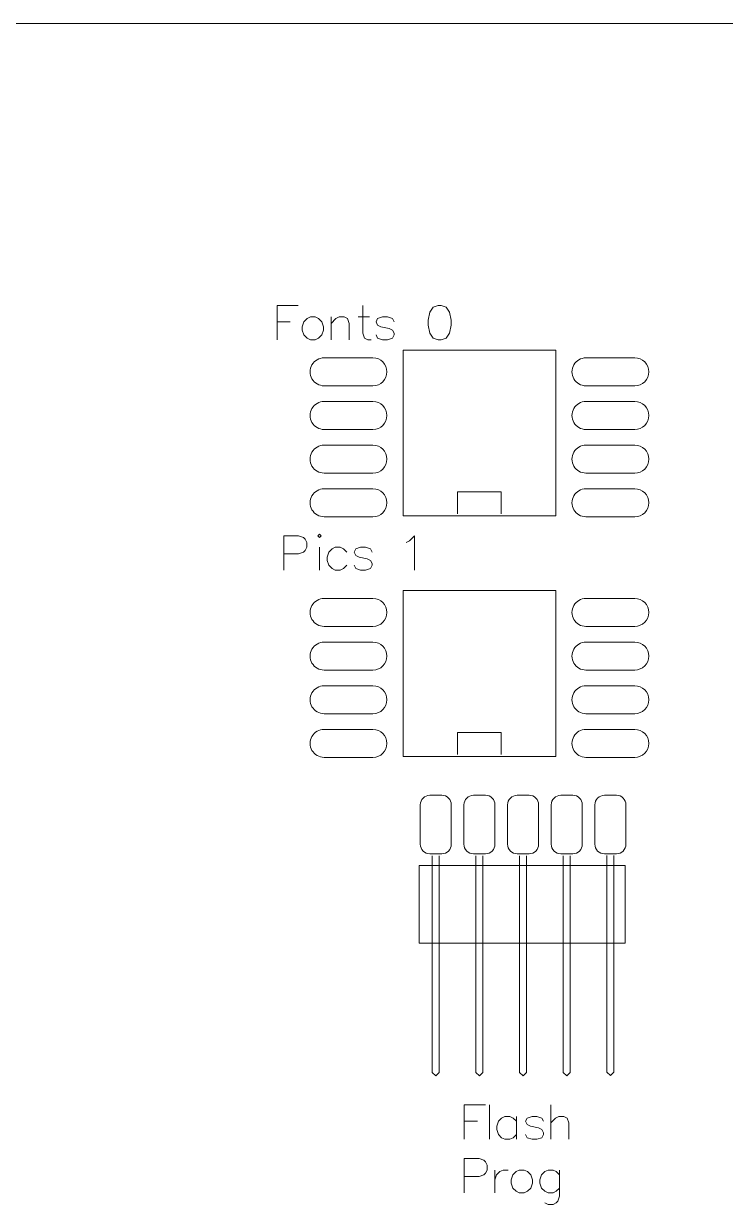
# Model space of a CAD drawing. Header units: millimetres. Extents: x -105 to 95, y -39 to 71.
# Drawn here: x 5.2 to 25.62, y 36.17 to 70.52 of the extents above; entities that cross this region are included whole.
import ezdxf

# ---------------------------------------------------------------- set-up
doc = ezdxf.new("R2010")
doc.units = ezdxf.units.MM
doc.header["$MEASUREMENT"] = 0
for name, color, linetype in [('KeepOutLayer', 7, 'Continuous'), ('MultiLayer', 7, 'Continuous'), ('TopOverlay', 7, 'Continuous')]:
    doc.layers.add(name, color=color, linetype=linetype)

msp = doc.modelspace()

# ---------------------------------------------------------------- linework, layer by layer
at = {"layer": 'KeepOutLayer', "lineweight": 9}
msp.add_open_spline([(-104.7259, 70.5203), (-104.7259, 70.5203), (95.2741, 70.5203), (95.2741, 70.5203)], degree=3, dxfattribs=at)
at = {"layer": 'MultiLayer', "lineweight": 9}
for points in [[(16.2416, 56.1993), (16.2416, 56.1993), (16.2416, 61.0253), (16.2416, 61.0253)], [(16.2416, 61.0253), (16.2416, 61.0253), (20.6866, 61.0253), (20.6866, 61.0253)], [(20.6866, 56.1993), (20.6866, 56.1993), (20.6866, 61.0253), (20.6866, 61.0253)], [(13.9429, 60.7967), (13.9429, 60.7967), (15.3653, 60.7967), (15.3653, 60.7967)], [(21.5629, 60.7967), (21.5629, 60.7967), (22.9853, 60.7967), (22.9853, 60.7967)], [(13.9429, 59.9839), (13.9429, 59.9839), (15.3653, 59.9839), (15.3653, 59.9839)], [(21.5629, 59.9839), (21.5629, 59.9839), (22.9853, 59.9839), (22.9853, 59.9839)], [(13.9429, 59.5267), (13.9429, 59.5267), (15.3653, 59.5267), (15.3653, 59.5267)], [(21.5629, 59.5267), (21.5629, 59.5267), (22.9853, 59.5267), (22.9853, 59.5267)], [(13.9429, 58.7139), (13.9429, 58.7139), (15.3653, 58.7139), (15.3653, 58.7139)], [(21.5629, 58.7139), (21.5629, 58.7139), (22.9853, 58.7139), (22.9853, 58.7139)], [(13.9429, 58.2567), (13.9429, 58.2567), (15.3653, 58.2567), (15.3653, 58.2567)], [(21.5629, 58.2567), (21.5629, 58.2567), (22.9853, 58.2567), (22.9853, 58.2567)], [(13.9429, 57.4439), (13.9429, 57.4439), (15.3653, 57.4439), (15.3653, 57.4439)], [(21.5629, 57.4439), (21.5629, 57.4439), (22.9853, 57.4439), (22.9853, 57.4439)], [(13.9429, 56.9867), (13.9429, 56.9867), (15.3653, 56.9867), (15.3653, 56.9867)], [(17.8291, 56.2628), (17.8291, 56.2628), (17.8291, 56.8978), (17.8291, 56.8978)], [(17.8291, 56.8978), (17.8291, 56.8978), (19.0991, 56.8978), (19.0991, 56.8978)], [(19.0991, 56.2628), (19.0991, 56.2628), (19.0991, 56.8978), (19.0991, 56.8978)], [(21.5629, 56.9867), (21.5629, 56.9867), (22.9853, 56.9867), (22.9853, 56.9867)], [(13.9429, 56.1739), (13.9429, 56.1739), (15.3653, 56.1739), (15.3653, 56.1739)], [(16.2416, 56.1993), (16.2416, 56.1993), (20.6866, 56.1993), (20.6866, 56.1993)], [(21.5629, 56.1739), (21.5629, 56.1739), (22.9853, 56.1739), (22.9853, 56.1739)], [(16.2416, 54.0253), (16.2416, 54.0253), (20.6866, 54.0253), (20.6866, 54.0253)], [(16.2416, 49.1993), (16.2416, 49.1993), (16.2416, 54.0253), (16.2416, 54.0253)], [(20.6866, 49.1993), (20.6866, 49.1993), (20.6866, 54.0253), (20.6866, 54.0253)], [(13.9429, 53.7967), (13.9429, 53.7967), (15.3653, 53.7967), (15.3653, 53.7967)], [(21.5629, 53.7967), (21.5629, 53.7967), (22.9853, 53.7967), (22.9853, 53.7967)], [(13.9429, 52.9839), (13.9429, 52.9839), (15.3653, 52.9839), (15.3653, 52.9839)], [(21.5629, 52.9839), (21.5629, 52.9839), (22.9853, 52.9839), (22.9853, 52.9839)], [(13.9429, 52.5267), (13.9429, 52.5267), (15.3653, 52.5267), (15.3653, 52.5267)], [(21.5629, 52.5267), (21.5629, 52.5267), (22.9853, 52.5267), (22.9853, 52.5267)], [(13.9429, 51.7139), (13.9429, 51.7139), (15.3653, 51.7139), (15.3653, 51.7139)], [(21.5629, 51.7139), (21.5629, 51.7139), (22.9853, 51.7139), (22.9853, 51.7139)], [(13.9429, 51.2567), (13.9429, 51.2567), (15.3653, 51.2567), (15.3653, 51.2567)], [(21.5629, 51.2567), (21.5629, 51.2567), (22.9853, 51.2567), (22.9853, 51.2567)], [(13.9429, 50.4439), (13.9429, 50.4439), (15.3653, 50.4439), (15.3653, 50.4439)], [(21.5629, 50.4439), (21.5629, 50.4439), (22.9853, 50.4439), (22.9853, 50.4439)], [(13.9429, 49.9867), (13.9429, 49.9867), (15.3653, 49.9867), (15.3653, 49.9867)], [(17.8291, 49.8978), (17.8291, 49.8978), (19.0991, 49.8978), (19.0991, 49.8978)], [(17.8291, 49.2628), (17.8291, 49.2628), (17.8291, 49.8978), (17.8291, 49.8978)], [(19.0991, 49.2628), (19.0991, 49.2628), (19.0991, 49.8978), (19.0991, 49.8978)], [(21.5629, 49.9867), (21.5629, 49.9867), (22.9853, 49.9867), (22.9853, 49.9867)], [(13.9429, 49.1739), (13.9429, 49.1739), (15.3653, 49.1739), (15.3653, 49.1739)], [(16.2416, 49.1993), (16.2416, 49.1993), (20.6866, 49.1993), (20.6866, 49.1993)], [(21.5629, 49.1739), (21.5629, 49.1739), (22.9853, 49.1739), (22.9853, 49.1739)], [(17.0191, 48.0719), (16.8663, 48.0719), (16.7425, 47.9481), (16.7425, 47.7953)], [(16.7425, 47.7953), (16.7425, 47.7953), (16.7425, 46.6453), (16.7425, 46.6453)], [(17.3691, 48.0719), (17.3691, 48.0719), (17.0191, 48.0719), (17.0191, 48.0719)], [(17.6457, 46.6453), (17.6457, 46.6453), (17.6457, 47.7953), (17.6457, 47.7953)], [(18.2891, 48.0719), (18.1363, 48.0719), (18.0125, 47.9481), (18.0125, 47.7953)], [(18.0125, 47.7953), (18.0125, 47.7953), (18.0125, 46.6453), (18.0125, 46.6453)], [(18.6391, 48.0719), (18.6391, 48.0719), (18.2891, 48.0719), (18.2891, 48.0719)], [(18.9157, 46.6453), (18.9157, 46.6453), (18.9157, 47.7953), (18.9157, 47.7953)], [(19.5591, 48.0719), (19.4063, 48.0719), (19.2825, 47.9481), (19.2825, 47.7953)], [(19.2825, 47.7953), (19.2825, 47.7953), (19.2825, 46.6453), (19.2825, 46.6453)], [(19.9091, 48.0719), (19.9091, 48.0719), (19.5591, 48.0719), (19.5591, 48.0719)], [(20.1857, 46.6453), (20.1857, 46.6453), (20.1857, 47.7953), (20.1857, 47.7953)], [(20.8291, 48.0719), (20.6763, 48.0719), (20.5525, 47.9481), (20.5525, 47.7953)], [(20.5525, 47.7953), (20.5525, 47.7953), (20.5525, 46.6453), (20.5525, 46.6453)], [(21.1791, 48.0719), (21.1791, 48.0719), (20.8291, 48.0719), (20.8291, 48.0719)], [(21.4557, 46.6453), (21.4557, 46.6453), (21.4557, 47.7953), (21.4557, 47.7953)], [(22.0991, 48.0719), (21.9463, 48.0719), (21.8225, 47.9481), (21.8225, 47.7953)], [(21.8225, 47.7953), (21.8225, 47.7953), (21.8225, 46.6453), (21.8225, 46.6453)], [(22.4491, 48.0719), (22.4491, 48.0719), (22.0991, 48.0719), (22.0991, 48.0719)], [(22.7257, 46.6453), (22.7257, 46.6453), (22.7257, 47.7953), (22.7257, 47.7953)], [(17.0191, 46.3687), (17.0191, 46.3687), (17.3691, 46.3687), (17.3691, 46.3687)], [(17.0925, 40.0559), (17.0925, 40.0559), (17.0925, 46.3059), (17.0925, 46.3059)], [(17.2925, 40.1559), (17.2925, 40.1559), (17.2925, 46.3059), (17.2925, 46.3059)], [(18.2891, 46.3687), (18.2891, 46.3687), (18.6391, 46.3687), (18.6391, 46.3687)], [(18.3625, 40.0559), (18.3625, 40.0559), (18.3625, 46.3059), (18.3625, 46.3059)], [(18.5625, 40.1559), (18.5625, 40.1559), (18.5625, 46.3059), (18.5625, 46.3059)], [(19.5591, 46.3687), (19.5591, 46.3687), (19.9091, 46.3687), (19.9091, 46.3687)], [(19.6325, 40.0559), (19.6325, 40.0559), (19.6325, 46.3059), (19.6325, 46.3059)], [(19.8325, 40.1559), (19.8325, 40.1559), (19.8325, 46.3059), (19.8325, 46.3059)], [(20.8291, 46.3687), (20.8291, 46.3687), (21.1791, 46.3687), (21.1791, 46.3687)], [(20.9025, 40.0559), (20.9025, 40.0559), (20.9025, 46.3059), (20.9025, 46.3059)], [(21.1025, 40.1559), (21.1025, 40.1559), (21.1025, 46.3059), (21.1025, 46.3059)], [(22.0991, 46.3687), (22.0991, 46.3687), (22.4491, 46.3687), (22.4491, 46.3687)], [(22.1741, 40.0703), (22.1741, 40.0703), (22.1741, 46.3203), (22.1741, 46.3203)], [(22.3741, 40.1703), (22.3741, 40.1703), (22.3741, 46.3203), (22.3741, 46.3203)], [(16.7115, 43.7659), (16.7115, 43.7659), (16.7115, 46.0265), (16.7115, 46.0265)], [(16.7115, 46.0265), (16.7115, 46.0265), (22.7059, 46.0265), (22.7059, 46.0265)], [(22.7059, 43.7659), (22.7059, 43.7659), (22.7059, 46.0265), (22.7059, 46.0265)], [(16.7115, 43.7659), (16.7115, 43.7659), (22.7059, 43.7659), (22.7059, 43.7659)], [(17.0925, 40.0059), (17.0925, 40.0059), (17.0925, 40.0559), (17.0925, 40.0559)], [(17.0925, 40.0059), (17.0925, 40.0059), (17.1925, 39.9059), (17.1925, 39.9059)], [(17.1925, 39.9059), (17.1925, 39.9059), (17.2925, 40.0059), (17.2925, 40.0059)], [(17.2925, 40.0059), (17.2925, 40.0059), (17.2925, 40.1559), (17.2925, 40.1559)], [(18.3625, 40.0059), (18.3625, 40.0059), (18.3625, 40.0559), (18.3625, 40.0559)], [(18.3625, 40.0059), (18.3625, 40.0059), (18.4625, 39.9059), (18.4625, 39.9059)], [(18.4625, 39.9059), (18.4625, 39.9059), (18.5625, 40.0059), (18.5625, 40.0059)], [(18.5625, 40.0059), (18.5625, 40.0059), (18.5625, 40.1559), (18.5625, 40.1559)], [(19.6325, 40.0059), (19.6325, 40.0059), (19.6325, 40.0559), (19.6325, 40.0559)], [(19.6325, 40.0059), (19.6325, 40.0059), (19.7325, 39.9059), (19.7325, 39.9059)], [(19.7325, 39.9059), (19.7325, 39.9059), (19.8325, 40.0059), (19.8325, 40.0059)], [(19.8325, 40.0059), (19.8325, 40.0059), (19.8325, 40.1559), (19.8325, 40.1559)], [(20.9025, 40.0059), (20.9025, 40.0059), (20.9025, 40.0559), (20.9025, 40.0559)], [(20.9025, 40.0059), (20.9025, 40.0059), (21.0025, 39.9059), (21.0025, 39.9059)], [(21.0025, 39.9059), (21.0025, 39.9059), (21.1025, 40.0059), (21.1025, 40.0059)], [(21.1025, 40.0059), (21.1025, 40.0059), (21.1025, 40.1559), (21.1025, 40.1559)], [(22.1741, 40.0203), (22.1741, 40.0203), (22.1741, 40.0703), (22.1741, 40.0703)], [(22.1741, 40.0203), (22.1741, 40.0203), (22.2741, 39.9203), (22.2741, 39.9203)], [(22.2741, 39.9203), (22.2741, 39.9203), (22.3741, 40.0203), (22.3741, 40.0203)], [(22.3741, 40.0203), (22.3741, 40.0203), (22.3741, 40.1703), (22.3741, 40.1703)]]:
    msp.add_open_spline(points, degree=3, dxfattribs=at)
for points, knots in [([(13.9429, 60.7967), (13.7977, 60.7967), (13.6635, 60.7193), (13.5909, 60.5935), (13.5909, 60.5935), (13.5183, 60.4678), (13.5183, 60.3129), (13.5909, 60.1871), (13.5909, 60.1871), (13.6635, 60.0614), (13.7977, 59.9839), (13.9429, 59.9839)], [0, 0, 0, 0, 0.25, 0.25, 0.25, 0.25, 0.5, 0.5, 0.5, 0.5, 1, 1, 1, 1]), ([(15.3653, 59.9839), (15.5897, 59.9839), (15.7717, 60.1659), (15.7717, 60.3903), (15.7717, 60.3903), (15.7717, 60.6148), (15.5897, 60.7967), (15.3653, 60.7967)], [0, 0, 0, 0, 0.3333333, 0.3333333, 0.3333333, 0.3333333, 1, 1, 1, 1]), ([(21.5629, 60.7967), (21.4177, 60.7967), (21.2835, 60.7193), (21.2109, 60.5935), (21.2109, 60.5935), (21.1383, 60.4678), (21.1383, 60.3129), (21.2109, 60.1871), (21.2109, 60.1871), (21.2835, 60.0614), (21.4177, 59.9839), (21.5629, 59.9839)], [0, 0, 0, 0, 0.25, 0.25, 0.25, 0.25, 0.5, 0.5, 0.5, 0.5, 1, 1, 1, 1]), ([(22.9853, 59.9839), (23.2097, 59.9839), (23.3917, 60.1659), (23.3917, 60.3903), (23.3917, 60.3903), (23.3917, 60.6148), (23.2097, 60.7967), (22.9853, 60.7967)], [0, 0, 0, 0, 0.3333333, 0.3333333, 0.3333333, 0.3333333, 1, 1, 1, 1]), ([(13.9429, 59.5267), (13.7977, 59.5267), (13.6635, 59.4493), (13.5909, 59.3235), (13.5909, 59.3235), (13.5183, 59.1978), (13.5183, 59.0429), (13.5909, 58.9171), (13.5909, 58.9171), (13.6635, 58.7914), (13.7977, 58.7139), (13.9429, 58.7139)], [0, 0, 0, 0, 0.25, 0.25, 0.25, 0.25, 0.5, 0.5, 0.5, 0.5, 1, 1, 1, 1]), ([(15.3653, 58.7139), (15.5897, 58.7139), (15.7717, 58.8959), (15.7717, 59.1203), (15.7717, 59.1203), (15.7717, 59.3448), (15.5897, 59.5267), (15.3653, 59.5267)], [0, 0, 0, 0, 0.3333333, 0.3333333, 0.3333333, 0.3333333, 1, 1, 1, 1]), ([(21.5629, 59.5267), (21.4177, 59.5267), (21.2835, 59.4493), (21.2109, 59.3235), (21.2109, 59.3235), (21.1383, 59.1978), (21.1383, 59.0429), (21.2109, 58.9171), (21.2109, 58.9171), (21.2835, 58.7914), (21.4177, 58.7139), (21.5629, 58.7139)], [0, 0, 0, 0, 0.25, 0.25, 0.25, 0.25, 0.5, 0.5, 0.5, 0.5, 1, 1, 1, 1]), ([(22.9853, 58.7139), (23.2097, 58.7139), (23.3917, 58.8959), (23.3917, 59.1203), (23.3917, 59.1203), (23.3917, 59.3448), (23.2097, 59.5267), (22.9853, 59.5267)], [0, 0, 0, 0, 0.3333333, 0.3333333, 0.3333333, 0.3333333, 1, 1, 1, 1]), ([(13.9429, 58.2567), (13.7977, 58.2567), (13.6635, 58.1793), (13.5909, 58.0535), (13.5909, 58.0535), (13.5183, 57.9278), (13.5183, 57.7729), (13.5909, 57.6471), (13.5909, 57.6471), (13.6635, 57.5214), (13.7977, 57.4439), (13.9429, 57.4439)], [0, 0, 0, 0, 0.25, 0.25, 0.25, 0.25, 0.5, 0.5, 0.5, 0.5, 1, 1, 1, 1]), ([(15.3653, 57.4439), (15.5897, 57.4439), (15.7717, 57.6259), (15.7717, 57.8503), (15.7717, 57.8503), (15.7717, 58.0748), (15.5897, 58.2567), (15.3653, 58.2567)], [0, 0, 0, 0, 0.3333333, 0.3333333, 0.3333333, 0.3333333, 1, 1, 1, 1]), ([(21.5629, 58.2567), (21.4177, 58.2567), (21.2835, 58.1793), (21.2109, 58.0535), (21.2109, 58.0535), (21.1383, 57.9278), (21.1383, 57.7729), (21.2109, 57.6471), (21.2109, 57.6471), (21.2835, 57.5214), (21.4177, 57.4439), (21.5629, 57.4439)], [0, 0, 0, 0, 0.25, 0.25, 0.25, 0.25, 0.5, 0.5, 0.5, 0.5, 1, 1, 1, 1]), ([(22.9853, 57.4439), (23.2097, 57.4439), (23.3917, 57.6259), (23.3917, 57.8503), (23.3917, 57.8503), (23.3917, 58.0748), (23.2097, 58.2567), (22.9853, 58.2567)], [0, 0, 0, 0, 0.3333333, 0.3333333, 0.3333333, 0.3333333, 1, 1, 1, 1]), ([(13.9429, 56.9867), (13.7977, 56.9867), (13.6635, 56.9093), (13.5909, 56.7835), (13.5909, 56.7835), (13.5183, 56.6578), (13.5183, 56.5029), (13.5909, 56.3771), (13.5909, 56.3771), (13.6635, 56.2514), (13.7977, 56.1739), (13.9429, 56.1739)], [0, 0, 0, 0, 0.25, 0.25, 0.25, 0.25, 0.5, 0.5, 0.5, 0.5, 1, 1, 1, 1]), ([(15.3653, 56.1739), (15.5897, 56.1739), (15.7717, 56.3559), (15.7717, 56.5803), (15.7717, 56.5803), (15.7717, 56.8048), (15.5897, 56.9867), (15.3653, 56.9867)], [0, 0, 0, 0, 0.3333333, 0.3333333, 0.3333333, 0.3333333, 1, 1, 1, 1]), ([(21.5629, 56.9867), (21.4177, 56.9867), (21.2835, 56.9093), (21.2109, 56.7835), (21.2109, 56.7835), (21.1383, 56.6578), (21.1383, 56.5029), (21.2109, 56.3771), (21.2109, 56.3771), (21.2835, 56.2514), (21.4177, 56.1739), (21.5629, 56.1739)], [0, 0, 0, 0, 0.25, 0.25, 0.25, 0.25, 0.5, 0.5, 0.5, 0.5, 1, 1, 1, 1]), ([(22.9853, 56.1739), (23.2097, 56.1739), (23.3917, 56.3559), (23.3917, 56.5803), (23.3917, 56.5803), (23.3917, 56.8048), (23.2097, 56.9867), (22.9853, 56.9867)], [0, 0, 0, 0, 0.3333333, 0.3333333, 0.3333333, 0.3333333, 1, 1, 1, 1]), ([(13.9429, 53.7967), (13.7977, 53.7967), (13.6635, 53.7192), (13.5909, 53.5935), (13.5909, 53.5935), (13.5183, 53.4677), (13.5183, 53.3128), (13.5909, 53.1871), (13.5909, 53.1871), (13.6635, 53.0613), (13.7977, 52.9839), (13.9429, 52.9839)], [0, 0, 0, 0, 0.25, 0.25, 0.25, 0.25, 0.5, 0.5, 0.5, 0.5, 1, 1, 1, 1]), ([(15.3653, 52.9839), (15.5897, 52.9839), (15.7717, 53.1658), (15.7717, 53.3903), (15.7717, 53.3903), (15.7717, 53.6147), (15.5897, 53.7967), (15.3653, 53.7967)], [0, 0, 0, 0, 0.3333333, 0.3333333, 0.3333333, 0.3333333, 1, 1, 1, 1]), ([(21.5629, 53.7967), (21.4177, 53.7967), (21.2835, 53.7192), (21.2109, 53.5935), (21.2109, 53.5935), (21.1383, 53.4677), (21.1383, 53.3128), (21.2109, 53.1871), (21.2109, 53.1871), (21.2835, 53.0613), (21.4177, 52.9839), (21.5629, 52.9839)], [0, 0, 0, 0, 0.25, 0.25, 0.25, 0.25, 0.5, 0.5, 0.5, 0.5, 1, 1, 1, 1]), ([(22.9853, 52.9839), (23.2097, 52.9839), (23.3917, 53.1658), (23.3917, 53.3903), (23.3917, 53.3903), (23.3917, 53.6147), (23.2097, 53.7967), (22.9853, 53.7967)], [0, 0, 0, 0, 0.3333333, 0.3333333, 0.3333333, 0.3333333, 1, 1, 1, 1]), ([(13.9429, 52.5267), (13.7977, 52.5267), (13.6635, 52.4492), (13.5909, 52.3235), (13.5909, 52.3235), (13.5183, 52.1977), (13.5183, 52.0428), (13.5909, 51.9171), (13.5909, 51.9171), (13.6635, 51.7913), (13.7977, 51.7139), (13.9429, 51.7139)], [0, 0, 0, 0, 0.25, 0.25, 0.25, 0.25, 0.5, 0.5, 0.5, 0.5, 1, 1, 1, 1]), ([(15.3653, 51.7139), (15.5897, 51.7139), (15.7717, 51.8958), (15.7717, 52.1203), (15.7717, 52.1203), (15.7717, 52.3447), (15.5897, 52.5267), (15.3653, 52.5267)], [0, 0, 0, 0, 0.3333333, 0.3333333, 0.3333333, 0.3333333, 1, 1, 1, 1]), ([(21.5629, 52.5267), (21.4177, 52.5267), (21.2835, 52.4492), (21.2109, 52.3235), (21.2109, 52.3235), (21.1383, 52.1977), (21.1383, 52.0428), (21.2109, 51.9171), (21.2109, 51.9171), (21.2835, 51.7913), (21.4177, 51.7139), (21.5629, 51.7139)], [0, 0, 0, 0, 0.25, 0.25, 0.25, 0.25, 0.5, 0.5, 0.5, 0.5, 1, 1, 1, 1]), ([(22.9853, 51.7139), (23.2097, 51.7139), (23.3917, 51.8958), (23.3917, 52.1203), (23.3917, 52.1203), (23.3917, 52.3447), (23.2097, 52.5267), (22.9853, 52.5267)], [0, 0, 0, 0, 0.3333333, 0.3333333, 0.3333333, 0.3333333, 1, 1, 1, 1]), ([(13.9429, 51.2567), (13.7977, 51.2567), (13.6635, 51.1792), (13.5909, 51.0535), (13.5909, 51.0535), (13.5183, 50.9277), (13.5183, 50.7728), (13.5909, 50.6471), (13.5909, 50.6471), (13.6635, 50.5213), (13.7977, 50.4439), (13.9429, 50.4439)], [0, 0, 0, 0, 0.25, 0.25, 0.25, 0.25, 0.5, 0.5, 0.5, 0.5, 1, 1, 1, 1]), ([(15.3653, 50.4439), (15.5897, 50.4439), (15.7717, 50.6258), (15.7717, 50.8503), (15.7717, 50.8503), (15.7717, 51.0747), (15.5897, 51.2567), (15.3653, 51.2567)], [0, 0, 0, 0, 0.3333333, 0.3333333, 0.3333333, 0.3333333, 1, 1, 1, 1]), ([(21.5629, 51.2567), (21.4177, 51.2567), (21.2835, 51.1792), (21.2109, 51.0535), (21.2109, 51.0535), (21.1383, 50.9277), (21.1383, 50.7728), (21.2109, 50.6471), (21.2109, 50.6471), (21.2835, 50.5213), (21.4177, 50.4439), (21.5629, 50.4439)], [0, 0, 0, 0, 0.25, 0.25, 0.25, 0.25, 0.5, 0.5, 0.5, 0.5, 1, 1, 1, 1]), ([(22.9853, 50.4439), (23.2097, 50.4439), (23.3917, 50.6258), (23.3917, 50.8503), (23.3917, 50.8503), (23.3917, 51.0747), (23.2097, 51.2567), (22.9853, 51.2567)], [0, 0, 0, 0, 0.3333333, 0.3333333, 0.3333333, 0.3333333, 1, 1, 1, 1]), ([(13.9429, 49.9867), (13.7977, 49.9867), (13.6635, 49.9092), (13.5909, 49.7835), (13.5909, 49.7835), (13.5183, 49.6577), (13.5183, 49.5028), (13.5909, 49.3771), (13.5909, 49.3771), (13.6635, 49.2513), (13.7977, 49.1739), (13.9429, 49.1739)], [0, 0, 0, 0, 0.25, 0.25, 0.25, 0.25, 0.5, 0.5, 0.5, 0.5, 1, 1, 1, 1]), ([(15.3653, 49.1739), (15.5897, 49.1739), (15.7717, 49.3558), (15.7717, 49.5803), (15.7717, 49.5803), (15.7717, 49.8047), (15.5897, 49.9867), (15.3653, 49.9867)], [0, 0, 0, 0, 0.3333333, 0.3333333, 0.3333333, 0.3333333, 1, 1, 1, 1]), ([(21.5629, 49.9867), (21.4177, 49.9867), (21.2835, 49.9092), (21.2109, 49.7835), (21.2109, 49.7835), (21.1383, 49.6577), (21.1383, 49.5028), (21.2109, 49.3771), (21.2109, 49.3771), (21.2835, 49.2513), (21.4177, 49.1739), (21.5629, 49.1739)], [0, 0, 0, 0, 0.25, 0.25, 0.25, 0.25, 0.5, 0.5, 0.5, 0.5, 1, 1, 1, 1]), ([(22.9853, 49.1739), (23.2097, 49.1739), (23.3917, 49.3558), (23.3917, 49.5803), (23.3917, 49.5803), (23.3917, 49.8047), (23.2097, 49.9867), (22.9853, 49.9867)], [0, 0, 0, 0, 0.3333333, 0.3333333, 0.3333333, 0.3333333, 1, 1, 1, 1]), ([(17.6457, 47.7953), (17.6457, 47.8687), (17.6166, 47.939), (17.5647, 47.9909), (17.5647, 47.9909), (17.5128, 48.0428), (17.4425, 48.0719), (17.3691, 48.0719)], [0, 0, 0, 0, 0.3333333, 0.3333333, 0.3333333, 0.3333333, 1, 1, 1, 1]), ([(18.9157, 47.7953), (18.9157, 47.8687), (18.8866, 47.939), (18.8347, 47.9909), (18.8347, 47.9909), (18.7828, 48.0428), (18.7125, 48.0719), (18.6391, 48.0719)], [0, 0, 0, 0, 0.3333333, 0.3333333, 0.3333333, 0.3333333, 1, 1, 1, 1]), ([(20.1857, 47.7953), (20.1857, 47.8687), (20.1566, 47.939), (20.1047, 47.9909), (20.1047, 47.9909), (20.0528, 48.0428), (19.9825, 48.0719), (19.9091, 48.0719)], [0, 0, 0, 0, 0.3333333, 0.3333333, 0.3333333, 0.3333333, 1, 1, 1, 1]), ([(21.4557, 47.7953), (21.4557, 47.8687), (21.4266, 47.939), (21.3747, 47.9909), (21.3747, 47.9909), (21.3228, 48.0428), (21.2525, 48.0719), (21.1791, 48.0719)], [0, 0, 0, 0, 0.3333333, 0.3333333, 0.3333333, 0.3333333, 1, 1, 1, 1]), ([(22.7257, 47.7953), (22.7257, 47.8687), (22.6966, 47.939), (22.6447, 47.9909), (22.6447, 47.9909), (22.5928, 48.0428), (22.5225, 48.0719), (22.4491, 48.0719)], [0, 0, 0, 0, 0.3333333, 0.3333333, 0.3333333, 0.3333333, 1, 1, 1, 1]), ([(16.7425, 46.6453), (16.7425, 46.572), (16.7716, 46.5016), (16.8235, 46.4497), (16.8235, 46.4497), (16.8754, 46.3979), (16.9457, 46.3687), (17.0191, 46.3687)], [0, 0, 0, 0, 0.3333333, 0.3333333, 0.3333333, 0.3333333, 1, 1, 1, 1]), ([(17.3691, 46.3687), (17.4425, 46.3687), (17.5128, 46.3979), (17.5647, 46.4497), (17.5647, 46.4497), (17.6166, 46.5016), (17.6457, 46.572), (17.6457, 46.6453)], [0, 0, 0, 0, 0.3333333, 0.3333333, 0.3333333, 0.3333333, 1, 1, 1, 1]), ([(18.0125, 46.6453), (18.0125, 46.572), (18.0416, 46.5016), (18.0935, 46.4497), (18.0935, 46.4497), (18.1454, 46.3979), (18.2157, 46.3687), (18.2891, 46.3687)], [0, 0, 0, 0, 0.3333333, 0.3333333, 0.3333333, 0.3333333, 1, 1, 1, 1]), ([(18.6391, 46.3687), (18.7125, 46.3687), (18.7828, 46.3979), (18.8347, 46.4497), (18.8347, 46.4497), (18.8866, 46.5016), (18.9157, 46.572), (18.9157, 46.6453)], [0, 0, 0, 0, 0.3333333, 0.3333333, 0.3333333, 0.3333333, 1, 1, 1, 1]), ([(19.2825, 46.6453), (19.2825, 46.572), (19.3116, 46.5016), (19.3635, 46.4497), (19.3635, 46.4497), (19.4154, 46.3979), (19.4857, 46.3687), (19.5591, 46.3687)], [0, 0, 0, 0, 0.3333333, 0.3333333, 0.3333333, 0.3333333, 1, 1, 1, 1]), ([(19.9091, 46.3687), (19.9825, 46.3687), (20.0528, 46.3979), (20.1047, 46.4497), (20.1047, 46.4497), (20.1566, 46.5016), (20.1857, 46.572), (20.1857, 46.6453)], [0, 0, 0, 0, 0.3333333, 0.3333333, 0.3333333, 0.3333333, 1, 1, 1, 1]), ([(20.5525, 46.6453), (20.5525, 46.572), (20.5816, 46.5016), (20.6335, 46.4497), (20.6335, 46.4497), (20.6854, 46.3979), (20.7557, 46.3687), (20.8291, 46.3687)], [0, 0, 0, 0, 0.3333333, 0.3333333, 0.3333333, 0.3333333, 1, 1, 1, 1]), ([(21.1791, 46.3687), (21.2525, 46.3687), (21.3228, 46.3979), (21.3747, 46.4497), (21.3747, 46.4497), (21.4266, 46.5016), (21.4557, 46.572), (21.4557, 46.6453)], [0, 0, 0, 0, 0.3333333, 0.3333333, 0.3333333, 0.3333333, 1, 1, 1, 1]), ([(21.8225, 46.6453), (21.8225, 46.572), (21.8516, 46.5016), (21.9035, 46.4497), (21.9035, 46.4497), (21.9554, 46.3979), (22.0257, 46.3687), (22.0991, 46.3687)], [0, 0, 0, 0, 0.3333333, 0.3333333, 0.3333333, 0.3333333, 1, 1, 1, 1]), ([(22.4491, 46.3687), (22.5225, 46.3687), (22.5928, 46.3979), (22.6447, 46.4497), (22.6447, 46.4497), (22.6966, 46.5016), (22.7257, 46.572), (22.7257, 46.6453)], [0, 0, 0, 0, 0.3333333, 0.3333333, 0.3333333, 0.3333333, 1, 1, 1, 1])]:
    msp.add_open_spline(points, degree=3, knots=knots, dxfattribs=at)
at = {"layer": 'TopOverlay', "color": 6, "lineweight": 9}
for points in [[(12.5741, 62.3201), (12.5741, 62.3201), (12.5741, 61.3203), (12.5741, 61.3203)], [(12.5741, 62.3201), (12.5741, 62.3201), (13.193, 62.3201), (13.193, 62.3201)], [(15.0736, 62.3201), (15.0736, 62.3201), (15.0736, 61.5107), (15.0736, 61.5107)], [(17.116, 62.2725), (17.116, 62.2725), (17.0208, 62.1297), (17.0208, 62.1297)], [(17.2588, 62.3201), (17.2588, 62.3201), (17.116, 62.2725), (17.116, 62.2725)], [(17.354, 62.3201), (17.354, 62.3201), (17.2588, 62.3201), (17.2588, 62.3201)], [(17.4969, 62.2725), (17.4969, 62.2725), (17.354, 62.3201), (17.354, 62.3201)], [(17.5921, 62.1297), (17.5921, 62.1297), (17.4969, 62.2725), (17.4969, 62.2725)], [(12.5741, 61.844), (12.5741, 61.844), (12.955, 61.844), (12.955, 61.844)], [(13.3549, 61.844), (13.3549, 61.844), (13.3073, 61.7012), (13.3073, 61.7012)], [(13.4501, 61.9392), (13.4501, 61.9392), (13.3549, 61.844), (13.3549, 61.844)], [(13.5453, 61.9868), (13.5453, 61.9868), (13.4501, 61.9392), (13.4501, 61.9392)], [(13.6881, 61.9868), (13.6881, 61.9868), (13.5453, 61.9868), (13.5453, 61.9868)], [(13.7834, 61.9392), (13.7834, 61.9392), (13.6881, 61.9868), (13.6881, 61.9868)], [(13.8786, 61.844), (13.8786, 61.844), (13.7834, 61.9392), (13.7834, 61.9392)], [(13.9262, 61.7012), (13.9262, 61.7012), (13.8786, 61.844), (13.8786, 61.844)], [(14.1452, 61.9868), (14.1452, 61.9868), (14.1452, 61.3203), (14.1452, 61.3203)], [(14.1452, 61.7964), (14.1452, 61.7964), (14.288, 61.9392), (14.288, 61.9392)], [(14.288, 61.9392), (14.288, 61.9392), (14.3832, 61.9868), (14.3832, 61.9868)], [(14.3832, 61.9868), (14.3832, 61.9868), (14.5261, 61.9868), (14.5261, 61.9868)], [(14.5261, 61.9868), (14.5261, 61.9868), (14.6213, 61.9392), (14.6213, 61.9392)], [(14.6213, 61.9392), (14.6213, 61.9392), (14.6689, 61.7964), (14.6689, 61.7964)], [(14.9307, 61.9868), (14.9307, 61.9868), (15.264, 61.9868), (15.264, 61.9868)], [(15.502, 61.9392), (15.502, 61.9392), (15.4544, 61.844), (15.4544, 61.844)], [(15.4544, 61.844), (15.4544, 61.844), (15.502, 61.7488), (15.502, 61.7488)], [(15.6449, 61.9868), (15.6449, 61.9868), (15.502, 61.9392), (15.502, 61.9392)], [(15.7877, 61.9868), (15.7877, 61.9868), (15.6449, 61.9868), (15.6449, 61.9868)], [(15.9305, 61.9392), (15.9305, 61.9392), (15.7877, 61.9868), (15.7877, 61.9868)], [(15.9781, 61.844), (15.9781, 61.844), (15.9305, 61.9392), (15.9305, 61.9392)], [(17.0208, 62.1297), (17.0208, 62.1297), (16.9732, 61.8916), (16.9732, 61.8916)], [(16.9732, 61.8916), (16.9732, 61.8916), (16.9732, 61.7488), (16.9732, 61.7488)], [(17.6397, 61.8916), (17.6397, 61.8916), (17.5921, 62.1297), (17.5921, 62.1297)], [(17.6397, 61.7488), (17.6397, 61.7488), (17.6397, 61.8916), (17.6397, 61.8916)], [(13.3073, 61.7012), (13.3073, 61.7012), (13.3073, 61.606), (13.3073, 61.606)], [(13.3073, 61.606), (13.3073, 61.606), (13.3549, 61.4631), (13.3549, 61.4631)], [(13.8786, 61.4631), (13.8786, 61.4631), (13.9262, 61.606), (13.9262, 61.606)], [(13.9262, 61.606), (13.9262, 61.606), (13.9262, 61.7012), (13.9262, 61.7012)], [(14.6689, 61.7964), (14.6689, 61.7964), (14.6689, 61.3203), (14.6689, 61.3203)], [(15.0736, 61.5107), (15.0736, 61.5107), (15.1212, 61.3679), (15.1212, 61.3679)], [(15.502, 61.7488), (15.502, 61.7488), (15.5973, 61.7012), (15.5973, 61.7012)], [(15.5973, 61.7012), (15.5973, 61.7012), (15.8353, 61.6536), (15.8353, 61.6536)], [(15.8353, 61.6536), (15.8353, 61.6536), (15.9305, 61.606), (15.9305, 61.606)], [(15.9305, 61.606), (15.9305, 61.606), (15.9781, 61.5107), (15.9781, 61.5107)], [(15.9781, 61.5107), (15.9781, 61.5107), (15.9781, 61.4631), (15.9781, 61.4631)], [(16.9732, 61.7488), (16.9732, 61.7488), (17.0208, 61.5107), (17.0208, 61.5107)], [(17.0208, 61.5107), (17.0208, 61.5107), (17.116, 61.3679), (17.116, 61.3679)], [(17.4969, 61.3679), (17.4969, 61.3679), (17.5921, 61.5107), (17.5921, 61.5107)], [(17.5921, 61.5107), (17.5921, 61.5107), (17.6397, 61.7488), (17.6397, 61.7488)], [(13.3549, 61.4631), (13.3549, 61.4631), (13.4501, 61.3679), (13.4501, 61.3679)], [(13.4501, 61.3679), (13.4501, 61.3679), (13.5453, 61.3203), (13.5453, 61.3203)], [(13.5453, 61.3203), (13.5453, 61.3203), (13.6881, 61.3203), (13.6881, 61.3203)], [(13.6881, 61.3203), (13.6881, 61.3203), (13.7834, 61.3679), (13.7834, 61.3679)], [(13.7834, 61.3679), (13.7834, 61.3679), (13.8786, 61.4631), (13.8786, 61.4631)], [(15.1212, 61.3679), (15.1212, 61.3679), (15.2164, 61.3203), (15.2164, 61.3203)], [(15.2164, 61.3203), (15.2164, 61.3203), (15.3116, 61.3203), (15.3116, 61.3203)], [(15.502, 61.3679), (15.502, 61.3679), (15.4544, 61.4631), (15.4544, 61.4631)], [(15.6449, 61.3203), (15.6449, 61.3203), (15.502, 61.3679), (15.502, 61.3679)], [(15.7877, 61.3203), (15.7877, 61.3203), (15.6449, 61.3203), (15.6449, 61.3203)], [(15.9305, 61.3679), (15.9305, 61.3679), (15.7877, 61.3203), (15.7877, 61.3203)], [(15.9781, 61.4631), (15.9781, 61.4631), (15.9305, 61.3679), (15.9305, 61.3679)], [(17.116, 61.3679), (17.116, 61.3679), (17.2588, 61.3203), (17.2588, 61.3203)], [(17.2588, 61.3203), (17.2588, 61.3203), (17.354, 61.3203), (17.354, 61.3203)], [(17.354, 61.3203), (17.354, 61.3203), (17.4969, 61.3679), (17.4969, 61.3679)], [(13.8072, 55.6677), (13.8072, 55.6677), (13.7596, 55.6201), (13.7596, 55.6201)], [(13.8548, 55.6201), (13.8548, 55.6201), (13.8072, 55.6677), (13.8072, 55.6677)], [(13.2026, 55.6201), (13.2026, 55.6201), (12.7741, 55.6201), (12.7741, 55.6201)], [(12.7741, 55.6201), (12.7741, 55.6201), (12.7741, 54.6203), (12.7741, 54.6203)], [(13.3454, 55.5725), (13.3454, 55.5725), (13.2026, 55.6201), (13.2026, 55.6201)], [(13.393, 55.5249), (13.393, 55.5249), (13.3454, 55.5725), (13.3454, 55.5725)], [(13.4406, 55.4297), (13.4406, 55.4297), (13.393, 55.5249), (13.393, 55.5249)], [(13.4406, 55.2868), (13.4406, 55.2868), (13.4406, 55.4297), (13.4406, 55.4297)], [(13.7596, 55.6201), (13.7596, 55.6201), (13.8072, 55.5725), (13.8072, 55.5725)], [(13.8072, 55.5725), (13.8072, 55.5725), (13.8548, 55.6201), (13.8548, 55.6201)], [(16.3352, 55.4297), (16.3352, 55.4297), (16.4305, 55.4773), (16.4305, 55.4773)], [(16.4305, 55.4773), (16.4305, 55.4773), (16.5733, 55.6201), (16.5733, 55.6201)], [(16.5733, 55.6201), (16.5733, 55.6201), (16.5733, 54.6203), (16.5733, 54.6203)], [(12.7741, 55.0964), (12.7741, 55.0964), (13.2026, 55.0964), (13.2026, 55.0964)], [(13.2026, 55.0964), (13.2026, 55.0964), (13.3454, 55.144), (13.3454, 55.144)], [(13.3454, 55.144), (13.3454, 55.144), (13.393, 55.1916), (13.393, 55.1916)], [(13.393, 55.1916), (13.393, 55.1916), (13.4406, 55.2868), (13.4406, 55.2868)], [(13.8072, 55.2868), (13.8072, 55.2868), (13.8072, 54.6203), (13.8072, 54.6203)], [(14.0786, 55.144), (14.0786, 55.144), (14.031, 55.0012), (14.031, 55.0012)], [(14.031, 55.0012), (14.031, 55.0012), (14.031, 54.906), (14.031, 54.906)], [(14.1738, 55.2392), (14.1738, 55.2392), (14.0786, 55.144), (14.0786, 55.144)], [(14.269, 55.2868), (14.269, 55.2868), (14.1738, 55.2392), (14.1738, 55.2392)], [(14.4118, 55.2868), (14.4118, 55.2868), (14.269, 55.2868), (14.269, 55.2868)], [(14.5071, 55.2392), (14.5071, 55.2392), (14.4118, 55.2868), (14.4118, 55.2868)], [(14.6023, 55.144), (14.6023, 55.144), (14.5071, 55.2392), (14.5071, 55.2392)], [(14.8641, 55.2392), (14.8641, 55.2392), (14.8165, 55.144), (14.8165, 55.144)], [(14.8165, 55.144), (14.8165, 55.144), (14.8641, 55.0488), (14.8641, 55.0488)], [(15.007, 55.2868), (15.007, 55.2868), (14.8641, 55.2392), (14.8641, 55.2392)], [(14.8641, 55.0488), (14.8641, 55.0488), (14.9593, 55.0012), (14.9593, 55.0012)], [(14.9593, 55.0012), (14.9593, 55.0012), (15.1974, 54.9536), (15.1974, 54.9536)], [(15.1498, 55.2868), (15.1498, 55.2868), (15.007, 55.2868), (15.007, 55.2868)], [(15.2926, 55.2392), (15.2926, 55.2392), (15.1498, 55.2868), (15.1498, 55.2868)], [(15.3402, 55.144), (15.3402, 55.144), (15.2926, 55.2392), (15.2926, 55.2392)], [(14.031, 54.906), (14.031, 54.906), (14.0786, 54.7631), (14.0786, 54.7631)], [(14.0786, 54.7631), (14.0786, 54.7631), (14.1738, 54.6679), (14.1738, 54.6679)], [(14.1738, 54.6679), (14.1738, 54.6679), (14.269, 54.6203), (14.269, 54.6203)], [(14.269, 54.6203), (14.269, 54.6203), (14.4118, 54.6203), (14.4118, 54.6203)], [(14.4118, 54.6203), (14.4118, 54.6203), (14.5071, 54.6679), (14.5071, 54.6679)], [(14.5071, 54.6679), (14.5071, 54.6679), (14.6023, 54.7631), (14.6023, 54.7631)], [(14.8641, 54.6679), (14.8641, 54.6679), (14.8165, 54.7631), (14.8165, 54.7631)], [(15.007, 54.6203), (15.007, 54.6203), (14.8641, 54.6679), (14.8641, 54.6679)], [(15.1498, 54.6203), (15.1498, 54.6203), (15.007, 54.6203), (15.007, 54.6203)], [(15.2926, 54.6679), (15.2926, 54.6679), (15.1498, 54.6203), (15.1498, 54.6203)], [(15.1974, 54.9536), (15.1974, 54.9536), (15.2926, 54.906), (15.2926, 54.906)], [(15.2926, 54.906), (15.2926, 54.906), (15.3402, 54.8107), (15.3402, 54.8107)], [(15.3402, 54.7631), (15.3402, 54.7631), (15.2926, 54.6679), (15.2926, 54.6679)], [(15.3402, 54.8107), (15.3402, 54.8107), (15.3402, 54.7631), (15.3402, 54.7631)], [(18.0241, 39.0631), (18.0241, 39.0631), (18.0241, 38.0633), (18.0241, 38.0633)], [(18.0241, 39.0631), (18.0241, 39.0631), (18.643, 39.0631), (18.643, 39.0631)], [(18.7573, 39.0631), (18.7573, 39.0631), (18.7573, 38.0633), (18.7573, 38.0633)], [(20.5378, 39.0631), (20.5378, 39.0631), (20.5378, 38.0633), (20.5378, 38.0633)], [(18.0241, 38.587), (18.0241, 38.587), (18.405, 38.587), (18.405, 38.587)], [(19.0144, 38.587), (19.0144, 38.587), (18.9668, 38.4442), (18.9668, 38.4442)], [(19.1096, 38.6822), (19.1096, 38.6822), (19.0144, 38.587), (19.0144, 38.587)], [(19.2048, 38.7298), (19.2048, 38.7298), (19.1096, 38.6822), (19.1096, 38.6822)], [(19.3476, 38.7298), (19.3476, 38.7298), (19.2048, 38.7298), (19.2048, 38.7298)], [(19.4428, 38.6822), (19.4428, 38.6822), (19.3476, 38.7298), (19.3476, 38.7298)], [(19.5381, 38.587), (19.5381, 38.587), (19.4428, 38.6822), (19.4428, 38.6822)], [(19.5381, 38.7298), (19.5381, 38.7298), (19.5381, 38.0633), (19.5381, 38.0633)], [(19.8523, 38.6822), (19.8523, 38.6822), (19.8047, 38.587), (19.8047, 38.587)], [(19.8047, 38.587), (19.8047, 38.587), (19.8523, 38.4918), (19.8523, 38.4918)], [(19.9951, 38.7298), (19.9951, 38.7298), (19.8523, 38.6822), (19.8523, 38.6822)], [(19.8523, 38.4918), (19.8523, 38.4918), (19.9475, 38.4442), (19.9475, 38.4442)], [(20.1379, 38.7298), (20.1379, 38.7298), (19.9951, 38.7298), (19.9951, 38.7298)], [(20.2808, 38.6822), (20.2808, 38.6822), (20.1379, 38.7298), (20.1379, 38.7298)], [(20.3284, 38.587), (20.3284, 38.587), (20.2808, 38.6822), (20.2808, 38.6822)], [(20.5378, 38.5394), (20.5378, 38.5394), (20.6807, 38.6822), (20.6807, 38.6822)], [(20.6807, 38.6822), (20.6807, 38.6822), (20.7759, 38.7298), (20.7759, 38.7298)], [(20.7759, 38.7298), (20.7759, 38.7298), (20.9187, 38.7298), (20.9187, 38.7298)], [(20.9187, 38.7298), (20.9187, 38.7298), (21.0139, 38.6822), (21.0139, 38.6822)], [(21.0139, 38.6822), (21.0139, 38.6822), (21.0615, 38.5394), (21.0615, 38.5394)], [(21.0615, 38.5394), (21.0615, 38.5394), (21.0615, 38.0633), (21.0615, 38.0633)], [(18.9668, 38.4442), (18.9668, 38.4442), (18.9668, 38.349), (18.9668, 38.349)], [(18.9668, 38.349), (18.9668, 38.349), (19.0144, 38.2061), (19.0144, 38.2061)], [(19.0144, 38.2061), (19.0144, 38.2061), (19.1096, 38.1109), (19.1096, 38.1109)], [(19.4428, 38.1109), (19.4428, 38.1109), (19.5381, 38.2061), (19.5381, 38.2061)], [(19.8523, 38.1109), (19.8523, 38.1109), (19.8047, 38.2061), (19.8047, 38.2061)], [(19.9475, 38.4442), (19.9475, 38.4442), (20.1855, 38.3966), (20.1855, 38.3966)], [(20.1855, 38.3966), (20.1855, 38.3966), (20.2808, 38.349), (20.2808, 38.349)], [(20.2808, 38.349), (20.2808, 38.349), (20.3284, 38.2537), (20.3284, 38.2537)], [(20.3284, 38.2061), (20.3284, 38.2061), (20.2808, 38.1109), (20.2808, 38.1109)], [(20.3284, 38.2537), (20.3284, 38.2537), (20.3284, 38.2061), (20.3284, 38.2061)], [(19.1096, 38.1109), (19.1096, 38.1109), (19.2048, 38.0633), (19.2048, 38.0633)], [(19.2048, 38.0633), (19.2048, 38.0633), (19.3476, 38.0633), (19.3476, 38.0633)], [(19.3476, 38.0633), (19.3476, 38.0633), (19.4428, 38.1109), (19.4428, 38.1109)], [(19.9951, 38.0633), (19.9951, 38.0633), (19.8523, 38.1109), (19.8523, 38.1109)], [(20.1379, 38.0633), (20.1379, 38.0633), (19.9951, 38.0633), (19.9951, 38.0633)], [(20.2808, 38.1109), (20.2808, 38.1109), (20.1379, 38.0633), (20.1379, 38.0633)], [(18.4526, 37.5034), (18.4526, 37.5034), (18.0241, 37.5034), (18.0241, 37.5034)], [(18.0241, 37.5034), (18.0241, 37.5034), (18.0241, 36.5036), (18.0241, 36.5036)], [(18.5954, 37.4558), (18.5954, 37.4558), (18.4526, 37.5034), (18.4526, 37.5034)], [(18.643, 37.4081), (18.643, 37.4081), (18.5954, 37.4558), (18.5954, 37.4558)], [(18.6906, 37.3129), (18.6906, 37.3129), (18.643, 37.4081), (18.643, 37.4081)], [(18.643, 37.0749), (18.643, 37.0749), (18.6906, 37.1701), (18.6906, 37.1701)], [(18.6906, 37.1701), (18.6906, 37.1701), (18.6906, 37.3129), (18.6906, 37.3129)], [(18.9144, 37.1701), (18.9144, 37.1701), (18.9144, 36.5036), (18.9144, 36.5036)], [(18.962, 37.0273), (18.962, 37.0273), (19.0572, 37.1225), (19.0572, 37.1225)], [(19.0572, 37.1225), (19.0572, 37.1225), (19.1524, 37.1701), (19.1524, 37.1701)], [(19.1524, 37.1701), (19.1524, 37.1701), (19.2953, 37.1701), (19.2953, 37.1701)], [(19.5285, 37.1225), (19.5285, 37.1225), (19.4333, 37.0273), (19.4333, 37.0273)], [(19.6238, 37.1701), (19.6238, 37.1701), (19.5285, 37.1225), (19.5285, 37.1225)], [(19.7666, 37.1701), (19.7666, 37.1701), (19.6238, 37.1701), (19.6238, 37.1701)], [(19.8618, 37.1225), (19.8618, 37.1225), (19.7666, 37.1701), (19.7666, 37.1701)], [(19.957, 37.0273), (19.957, 37.0273), (19.8618, 37.1225), (19.8618, 37.1225)], [(20.3665, 37.1225), (20.3665, 37.1225), (20.2712, 37.0273), (20.2712, 37.0273)], [(20.4617, 37.1701), (20.4617, 37.1701), (20.3665, 37.1225), (20.3665, 37.1225)], [(20.6045, 37.1701), (20.6045, 37.1701), (20.4617, 37.1701), (20.4617, 37.1701)], [(20.6997, 37.1225), (20.6997, 37.1225), (20.6045, 37.1701), (20.6045, 37.1701)], [(20.7949, 37.0273), (20.7949, 37.0273), (20.6997, 37.1225), (20.6997, 37.1225)], [(20.7949, 37.1701), (20.7949, 37.1701), (20.7949, 36.4084), (20.7949, 36.4084)], [(18.0241, 36.9797), (18.0241, 36.9797), (18.4526, 36.9797), (18.4526, 36.9797)], [(18.4526, 36.9797), (18.4526, 36.9797), (18.5954, 37.0273), (18.5954, 37.0273)], [(18.5954, 37.0273), (18.5954, 37.0273), (18.643, 37.0749), (18.643, 37.0749)], [(18.9144, 36.8844), (18.9144, 36.8844), (18.962, 37.0273), (18.962, 37.0273)], [(19.4333, 37.0273), (19.4333, 37.0273), (19.3857, 36.8844), (19.3857, 36.8844)], [(19.3857, 36.8844), (19.3857, 36.8844), (19.3857, 36.7892), (19.3857, 36.7892)], [(19.3857, 36.7892), (19.3857, 36.7892), (19.4333, 36.6464), (19.4333, 36.6464)], [(20.0046, 36.8844), (20.0046, 36.8844), (19.957, 37.0273), (19.957, 37.0273)], [(19.957, 36.6464), (19.957, 36.6464), (20.0046, 36.7892), (20.0046, 36.7892)], [(20.0046, 36.7892), (20.0046, 36.7892), (20.0046, 36.8844), (20.0046, 36.8844)], [(20.2712, 37.0273), (20.2712, 37.0273), (20.2236, 36.8844), (20.2236, 36.8844)], [(20.2236, 36.8844), (20.2236, 36.8844), (20.2236, 36.7892), (20.2236, 36.7892)], [(20.2236, 36.7892), (20.2236, 36.7892), (20.2712, 36.6464), (20.2712, 36.6464)], [(19.4333, 36.6464), (19.4333, 36.6464), (19.5285, 36.5512), (19.5285, 36.5512)], [(19.5285, 36.5512), (19.5285, 36.5512), (19.6238, 36.5036), (19.6238, 36.5036)], [(19.6238, 36.5036), (19.6238, 36.5036), (19.7666, 36.5036), (19.7666, 36.5036)], [(19.7666, 36.5036), (19.7666, 36.5036), (19.8618, 36.5512), (19.8618, 36.5512)], [(19.8618, 36.5512), (19.8618, 36.5512), (19.957, 36.6464), (19.957, 36.6464)], [(20.2712, 36.6464), (20.2712, 36.6464), (20.3665, 36.5512), (20.3665, 36.5512)], [(20.3665, 36.5512), (20.3665, 36.5512), (20.4617, 36.5036), (20.4617, 36.5036)], [(20.4617, 36.5036), (20.4617, 36.5036), (20.6045, 36.5036), (20.6045, 36.5036)], [(20.6045, 36.5036), (20.6045, 36.5036), (20.6997, 36.5512), (20.6997, 36.5512)], [(20.6997, 36.5512), (20.6997, 36.5512), (20.7949, 36.6464), (20.7949, 36.6464)], [(20.4617, 36.1703), (20.4617, 36.1703), (20.3665, 36.2179), (20.3665, 36.2179)], [(20.6045, 36.1703), (20.6045, 36.1703), (20.4617, 36.1703), (20.4617, 36.1703)], [(20.6997, 36.2179), (20.6997, 36.2179), (20.6045, 36.1703), (20.6045, 36.1703)], [(20.7473, 36.2655), (20.7473, 36.2655), (20.6997, 36.2179), (20.6997, 36.2179)], [(20.7949, 36.4084), (20.7949, 36.4084), (20.7473, 36.2655), (20.7473, 36.2655)]]:
    msp.add_open_spline(points, degree=3, dxfattribs=at)

doc.saveas('drawing.dxf')
